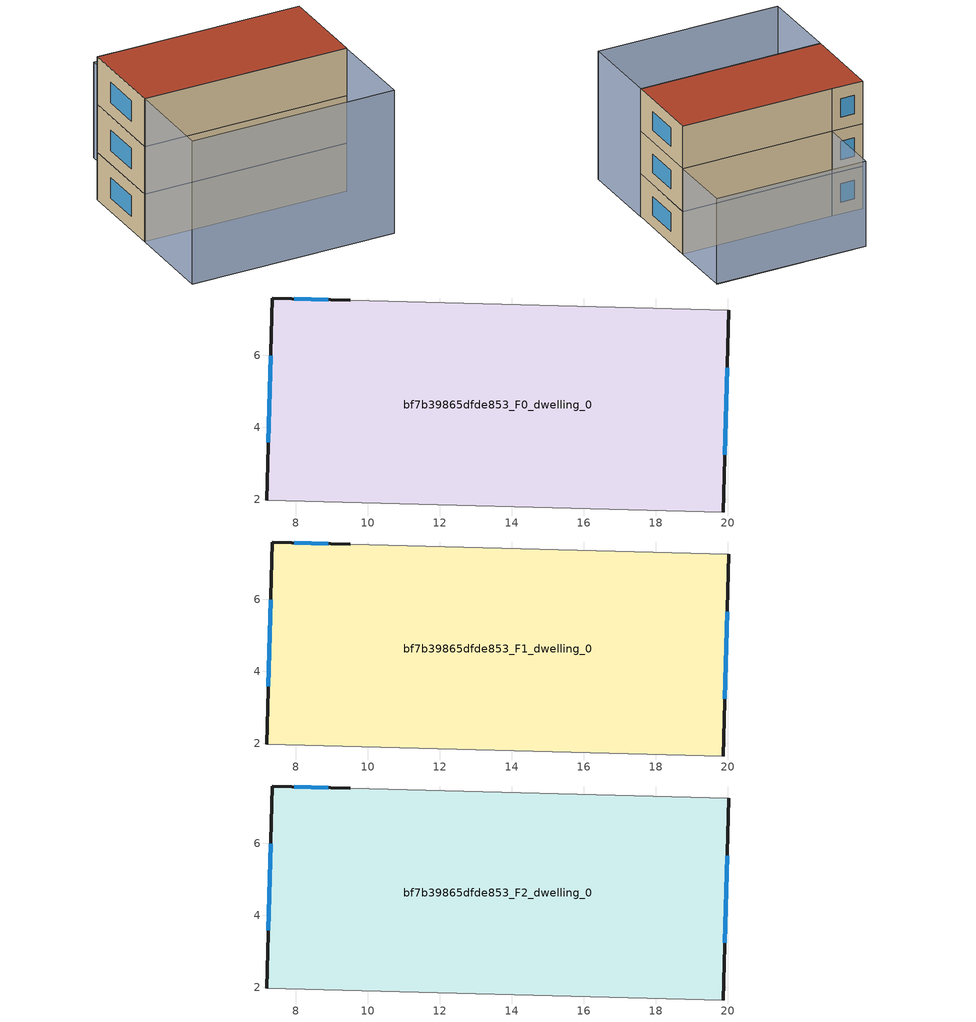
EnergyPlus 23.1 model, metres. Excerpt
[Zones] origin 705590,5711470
bf7b39865dfde853_F0_dwelling_0
 floor ground (EU_floor_Construction): 20.03,7.25 19.88,1.65 7.2,1.99 7.35,7.59 9.52,7.53 z0
 wall outside (EU_wall_Construction): 19.88,1.65 20.03,7.25 / 9.52,7.53 7.35,7.59 7.2,1.99 z0:3
 wall adiabatic (EU_wall_Construction): 7.2,1.99 19.88,1.65 / 20.03,7.25 9.52,7.53 z0:3
 window (EU_Window_Construction): 19.92,3.25 19.99,5.66 / 7.31,6 7.24,3.58 / 8.9,7.54 7.97,7.57 z0.85:2.15
bf7b39865dfde853_F1_dwelling_0
 floor to bf7b39865dfde853_F0_dwelling_0 (EU_floor_Construction): 20.03,7.25 19.88,1.65 7.2,1.99 7.35,7.59 9.52,7.53 z3
 wall outside (EU_wall_Construction): 19.88,1.65 20.03,7.25 / 9.52,7.53 7.35,7.59 7.2,1.99 z3:6
 wall adiabatic (EU_wall_Construction): 7.2,1.99 19.88,1.65 / 20.03,7.25 9.52,7.53 z3:6
 window (EU_Window_Construction): 19.92,3.25 19.99,5.66 / 7.31,6 7.24,3.58 / 8.9,7.54 7.97,7.57 z3.85:5.15
bf7b39865dfde853_F2_dwelling_0
 floor to bf7b39865dfde853_F1_dwelling_0 (EU_floor_Construction): 20.03,7.25 19.88,1.65 7.2,1.99 7.35,7.59 9.52,7.53 z6
 wall outside (EU_wall_Construction): 19.88,1.65 20.03,7.25 / 9.52,7.53 7.35,7.59 7.2,1.99 z6:9
 wall adiabatic (EU_wall_Construction): 7.2,1.99 19.88,1.65 / 20.03,7.25 9.52,7.53 z6:9
 window (EU_Window_Construction): 19.92,3.25 19.99,5.66 / 7.31,6 7.24,3.58 / 8.9,7.54 7.97,7.57 z6.85:8.15
 roof outside (EU_roof_Construction): 19.88,1.65 20.03,7.25 9.52,7.53 7.35,7.59 7.2,1.99 z9
shading: 7.05,-3.61 7.2,1.99 / 7.2,1.99 19.88,1.66 / 19.88,1.66 19.73,-3.93 / 19.73,-3.93 7.05,-3.61 z0:9; 9.63,11.98 20.15,11.72 / 20.15,11.72 20.04,7.25 / 20.04,7.25 9.52,7.51 / 9.52,7.51 9.63,11.98 / 20.15,11.72 9.63,11.98 z0:6
[Building]
EU S2 Campaign: North Axis=0; Terrain=City; Solar Distribution=FullExterior
[Site:Location]
London: Latitude=51.5; Longitude=-0.5; Time Zone=0; Elevation=25
[SizingPeriod:WeatherFileDays]
AnnualSizingPeriod: Begin Month=1; Begin Day of Month=1; End Month=12; End Day of Month=31; Day of Week for Start Day=Monday; Use Weather File Daylight Saving Period=No; Use Weather File Rain and Snow Indicators=No
[MATERIAL]
EU_InternalMass_Material: Roughness=MediumRough; Thickness=0.1; Conductivity=1; Density=1800; Specific Heat=900; Thermal Absorptance=0.9; Solar Absorptance=0.7; Visible Absorptance=0.7
[MATERIAL:NOMASS] Roughness=MediumRough; Thermal Absorptance=0.9; Solar Absorptance=0.7; Visible Absorptance=0.7
Name | Thermal Resistance
EU_wall_NoMass | 0.71061
EU_roof_NoMass | 2.41608
EU_floor_NoMass | 1.75078
[WINDOWMATERIAL:SIMPLEGLAZINGSYSTEM]
EU_Window_SimpleGlazing: UFactor=2.64892; Solar Heat Gain Coefficient=0.76; Visible Transmittance=0.76
[CONSTRUCTION]
EU_wall_Construction: EU_wall_NoMass
EU_roof_Construction: EU_roof_NoMass
EU_floor_Construction: EU_floor_NoMass
EU_Window_Construction: EU_Window_SimpleGlazing
EU_InternalMass_Construction: EU_InternalMass_Material
[ZONE] Type=1; Multiplier=1; Ceiling Height=autocalculate; Floor Area=autocalculate; Part of Total Floor Area=Yes
Name | Volume
bf7b39865dfde853_F0_dwelling_0 | 213.091
bf7b39865dfde853_F1_dwelling_0; bf7b39865dfde853_F2_dwelling_0 | 213.092
[INTERNALMASS] Construction=EU_InternalMass_Construction; Surface Area=71.0304
Name | Zone or ZoneList
bf7b39865dfde853_F0_dwelling_0_EU_InternalMass | bf7b39865dfde853_F0_dwelling_0
bf7b39865dfde853_F1_dwelling_0_EU_InternalMass | bf7b39865dfde853_F1_dwelling_0
bf7b39865dfde853_F2_dwelling_0_EU_InternalMass | bf7b39865dfde853_F2_dwelling_0
[OTHEREQUIPMENT] Fuel Type=Electricity; Design Level Calculation Method=Watts/Area; Power per Zone Floor Area=1; Fraction Latent=0; Fraction Radiant=0; Fraction Lost=0; Carbon Dioxide Generation Rate=0; EndUse Subcategory=EU_Step8_InternalGains
Name | Zone or ZoneList or Space or SpaceList | Schedule
EU_Step8_InternalGain_bf7b39865dfde853_F0_dwelling_0_f000 | bf7b39865dfde853_F0_dwelling_0 | EU_Step8_GainSchedule_bf7b39865dfde853_F0_dwelling_0_f000
EU_Step8_InternalGain_bf7b39865dfde853_F1_dwelling_0_f000 | bf7b39865dfde853_F1_dwelling_0 | EU_Step8_GainSchedule_bf7b39865dfde853_F1_dwelling_0_f000
EU_Step8_InternalGain_bf7b39865dfde853_F2_dwelling_0_f000 | bf7b39865dfde853_F2_dwelling_0 | EU_Step8_GainSchedule_bf7b39865dfde853_F2_dwelling_0_f000
[ZONEVENTILATION:DESIGNFLOWRATE] Schedule=EU_AlwaysOn; Design Flow Rate Calculation Method=AirChanges/Hour; Air Changes per Hour=0.496673; Ventilation Type=Natural; Fan Pressure Rise=0; Fan Total Efficiency=1; Constant Term Coefficient=1; Temperature Term Coefficient=0; Velocity Term Coefficient=0; Velocity Squared Term Coefficient=0; Minimum Indoor Temperature=-100; Maximum Indoor Temperature=100; Delta Temperature=-100; Minimum Outdoor Temperature=-100; Maximum Outdoor Temperature=100; Maximum Wind Speed=40
Name | Zone or ZoneList or Space or SpaceList
EU_ConstantAir_bf7b39865dfde853_F0_dwelling_0 | bf7b39865dfde853_F0_dwelling_0
EU_ConstantAir_bf7b39865dfde853_F1_dwelling_0 | bf7b39865dfde853_F1_dwelling_0
EU_ConstantAir_bf7b39865dfde853_F2_dwelling_0 | bf7b39865dfde853_F2_dwelling_0
[HVACTEMPLATE:THERMOSTAT] Constant Heating Setpoint=20; Constant Cooling Setpoint=50
EU_HeatOnly_bf7b39865dfde853_F0_dwelling_0; EU_HeatOnly_bf7b39865dfde853_F1_dwelling_0; EU_HeatOnly_bf7b39865dfde853_F2_dwelling_0
[HVACTEMPLATE:ZONE:IDEALLOADSAIRSYSTEM] System Availability Schedule=EU_AlwaysOn; Maximum Heating Supply Air Temperature=50; Minimum Cooling Supply Air Temperature=13; Maximum Heating Supply Air Humidity Ratio=0.0156; Minimum Cooling Supply Air Humidity Ratio=0.0077; Heating Limit=NoLimit; Cooling Limit=NoLimit; Heating Availability Schedule=EU_AlwaysOn; Cooling Availability Schedule=EU_CoolingOff; Dehumidification Control Type=ConstantSensibleHeatRatio; Cooling Sensible Heat Ratio=0.7; Dehumidification Setpoint=60; Humidification Control Type=None; Humidification Setpoint=30; Outdoor Air Method=None; Outdoor Air Flow Rate per Person=0.00944; Outdoor Air Flow Rate per Zone Floor Area=0; Outdoor Air Flow Rate per Zone=0; Demand Controlled Ventilation Type=None; Outdoor Air Economizer Type=NoEconomizer; Heat Recovery Type=None; Sensible Heat Recovery Effectiveness=0.7; Latent Heat Recovery Effectiveness=0.65
Name | Template Thermostat
bf7b39865dfde853_F0_dwelling_0 | EU_HeatOnly_bf7b39865dfde853_F0_dwelling_0
bf7b39865dfde853_F1_dwelling_0 | EU_HeatOnly_bf7b39865dfde853_F1_dwelling_0
bf7b39865dfde853_F2_dwelling_0 | EU_HeatOnly_bf7b39865dfde853_F2_dwelling_0
[SIZING:ZONE] Zone Cooling Design Supply Air Temperature Input Method=SupplyAirTemperature; Zone Cooling Design Supply Air Temperature=13; Zone Heating Design Supply Air Temperature Input Method=SupplyAirTemperature; Zone Heating Design Supply Air Temperature=50; Zone Cooling Design Supply Air Humidity Ratio=0.008; Zone Heating Design Supply Air Humidity Ratio=0.008; Cooling Design Air Flow Method=DesignDay; Cooling Design Air Flow Rate=0; Cooling Minimum Air Flow per Zone Floor Area=0.000762; Cooling Minimum Air Flow=0; Cooling Minimum Air Flow Fraction=0.2; Heating Design Air Flow Method=DesignDay; Heating Design Air Flow Rate=0; Heating Maximum Air Flow per Zone Floor Area=0.002032; Heating Maximum Air Flow=0.141576; Heating Maximum Air Flow Fraction=0.3; Account for Dedicated Outdoor Air System=No; Dedicated Outdoor Air System Control Strategy=NeutralSupplyAir; Dedicated Outdoor Air Low Setpoint Temperature for Design=autosize; Dedicated Outdoor Air High Setpoint Temperature for Design=autosize; Zone Load Sizing Method=Sensible Load Only No Latent Load; Zone Latent Cooling Design Supply Air Humidity Ratio Input Method=HumidityRatioDifference; Zone Cooling Design Supply Air Humidity Ratio Difference=0.005; Zone Latent Heating Design Supply Air Humidity Ratio Input Method=HumidityRatioDifference; Zone Humidification Design Supply Air Humidity Ratio Difference=0.005
bf7b39865dfde853_F0_dwelling_0; bf7b39865dfde853_F1_dwelling_0; bf7b39865dfde853_F2_dwelling_0
[SCHEDULE:CONSTANT]
Name | Hourly Value
EU_AlwaysOn | 1
EU_CoolingOff | 0
[SCHEDULE:FILE] Column Number=1; Rows to Skip at Top=0; Number of Hours of Data=8760; Column Separator=Comma; Interpolate to Timestep=No; Minutes per Item=60; Adjust Schedule for Daylight Savings=Yes
Name | File
EU_Step8_GainSchedule_bf7b39865dfde853_F0_dwelling_0_f000 | ../../schedules/bf7b39865dfde853/bf7b39865dfde853_F0_dwelling_0_f000_gain.csv
EU_Step8_GainSchedule_bf7b39865dfde853_F1_dwelling_0_f000 | ../../schedules/bf7b39865dfde853/bf7b39865dfde853_F1_dwelling_0_f000_gain.csv
EU_Step8_GainSchedule_bf7b39865dfde853_F2_dwelling_0_f000 | ../../schedules/bf7b39865dfde853/bf7b39865dfde853_F2_dwelling_0_f000_gain.csv
